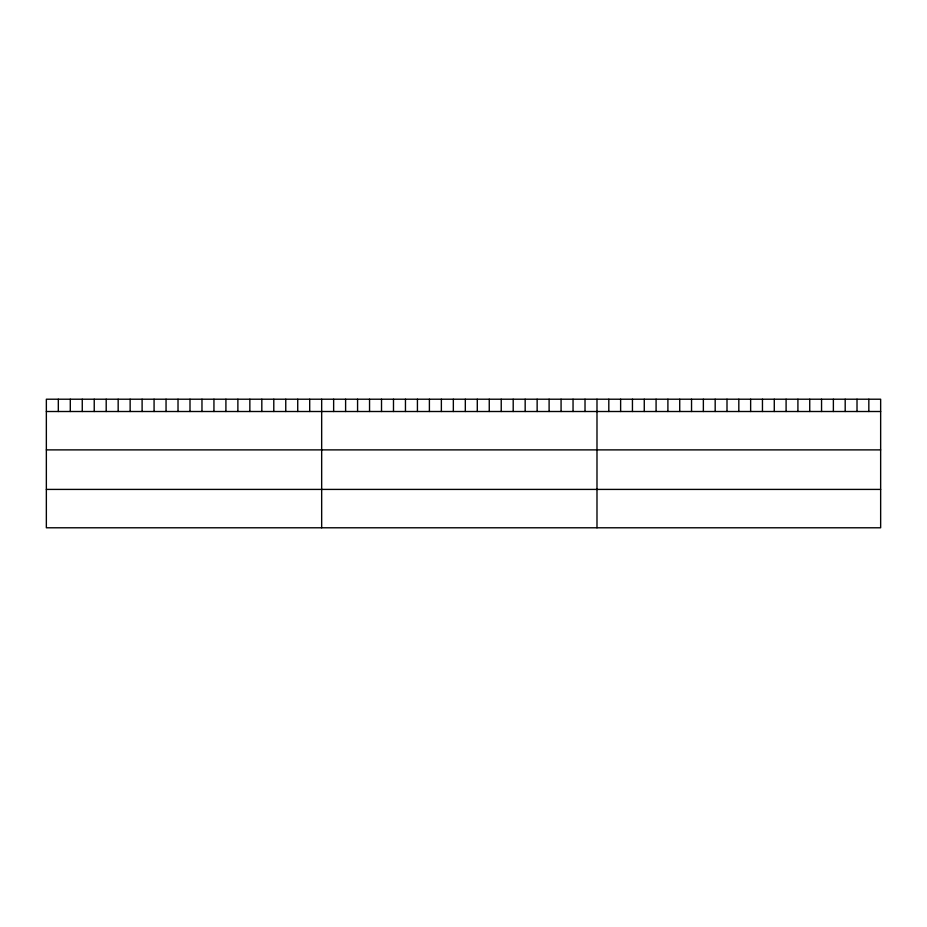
<?xml version="1.0" encoding="UTF-8"?>
<svg xmlns="http://www.w3.org/2000/svg" width="927" height="927" viewBox="0 0 927 927"><rect width="100%" height="100%" fill="white"/><g stroke="black" fill="none" stroke-linecap="round" stroke-linejoin="round"><path stroke-width="1.39" d="M880.65 411.507L880.65 527.787L46.35 527.787L46.35 399.213L880.65 399.213L880.65 411.507L46.35 411.507M46.35 449.885L880.65 449.885M46.35 489.41L880.65 489.41M868.831 399.213L868.831 411.507M857.011 399.213L857.011 411.507M845.192 399.213L845.192 411.507M833.373 399.213L833.373 411.507M821.554 399.213L821.554 411.507M809.734 399.213L809.734 411.507M797.915 399.213L797.915 411.507M786.096 399.213L786.096 411.507M774.277 399.213L774.277 411.507M762.457 399.213L762.457 411.507M750.638 399.213L750.638 411.507M738.819 399.213L738.819 411.507M727 399.213L727 411.507M715.181 399.213L715.181 411.507M703.361 399.213L703.361 411.507M691.542 399.213L691.542 411.507M679.723 399.213L679.723 411.507M667.903 399.213L667.903 411.507M656.084 399.213L656.084 411.507M644.265 399.213L644.265 411.507M632.446 399.213L632.446 411.507M620.626 399.213L620.626 411.507M608.807 399.213L608.807 411.507M596.988 399.213L596.988 527.787M585.018 399.213L585.018 411.507M573.048 399.213L573.048 411.507M561.078 399.213L561.078 411.507M549.108 399.213L549.108 411.507M537.139 399.213L537.139 411.507M525.169 399.213L525.169 411.507M513.199 399.213L513.199 411.507M501.229 399.213L501.229 411.507M489.259 399.213L489.259 411.507M477.289 399.213L477.289 411.507M465.319 399.213L465.319 411.507M453.338 399.213L453.338 411.507M441.368 399.213L441.368 411.507M429.398 399.213L429.398 411.507M417.428 399.213L417.428 411.507M405.458 399.213L405.458 411.507M393.488 399.213L393.488 411.507M381.518 399.213L381.518 411.507M369.549 399.213L369.549 411.507M357.579 399.213L357.579 411.507M345.609 399.213L345.609 411.507M333.639 399.213L333.639 411.507M321.669 399.213L321.669 527.787M309.699 399.213L309.699 411.507M297.729 399.213L297.729 411.507M285.759 399.213L285.759 411.507M273.789 399.213L273.789 411.507M261.82 399.213L261.82 411.507M249.85 399.213L249.85 411.507M237.88 399.213L237.88 411.507M225.91 399.213L225.91 411.507M213.94 399.213L213.94 411.507M201.97 399.213L201.97 411.507M190 399.213L190 411.507M178.019 399.213L178.019 411.507M166.049 399.213L166.049 411.507M154.079 399.213L154.079 411.507M142.109 399.213L142.109 411.507M130.139 399.213L130.139 411.507M118.169 399.213L118.169 411.507M106.199 399.213L106.199 411.507M94.23 399.213L94.23 411.507M82.26 399.213L82.26 411.507M70.29 399.213L70.29 411.507M58.32 399.213L58.32 411.507"/></g></svg>
